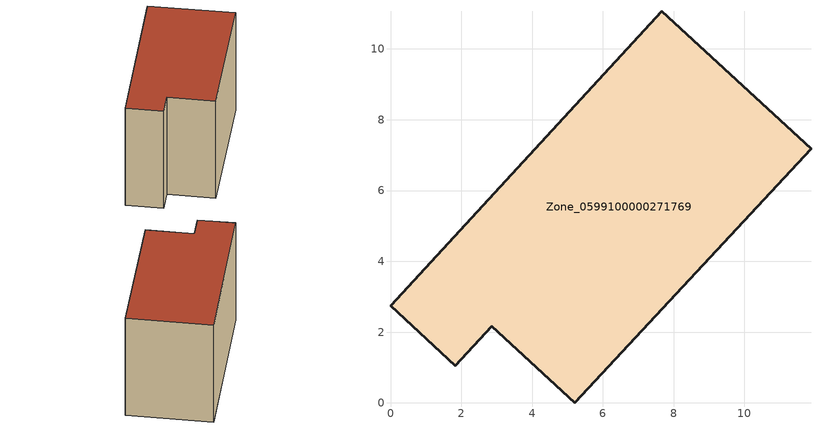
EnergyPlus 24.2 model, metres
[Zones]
Zone_0599100000271769
 floor ground (C_G): 2.86,2.16 1.83,1.05 0,2.75 7.66,11.07 11.88,7.18 5.2,0 z0
 wall outside (C_F): 7.66,11.07 0,2.75 1.83,1.05 2.86,2.16 5.2,0 11.88,7.18 7.66,11.07 z0:7.71
 roof outside (C_R): 5.2,0 11.88,7.18 7.66,11.07 0,2.75 1.83,1.05 2.86,2.16 z7.71
[BUILDING]
Pand.0599100000271769: North Axis=0; Terrain=City; Loads Convergence Tolerance Value=0.04; Temperature Convergence Tolerance Value=0.4; Solar Distribution=FullExterior; Maximum Number of Warmup Days=25; Minimum Number of Warmup Days=1
[Site:Location]
Rotterdam.The.Hague.AP_ZH_NLD Design_Conditions: Latitude=51.96; Longitude=4.45; Time Zone=1; Elevation=-4.5
[SITE:GROUNDTEMPERATURE:BUILDINGSURFACE]
18, 18, 18, 18, 18, 18, 18, 18, 18, 18, 18, 18
[MATERIAL] Thermal Absorptance=0.9; Solar Absorptance=0.7; Visible Absorptance=0.7
Name | Roughness | Thickness | Conductivity | Density | Specific Heat
G.TC.1975-1991 | MediumSmooth | 0.15 | 0.288461 | 540 | 1210
F.TC.1975-1991 | Rough | 0.3 | 0.230769 | 1920 | 840
R.TC.1975-1991 | MediumRough | 0.2 | 0.153846 | 1500 | 1000
[CONSTRUCTION]
C_G: G.TC.1975-1991
C_F: F.TC.1975-1991
C_R: R.TC.1975-1991
[ZONE]
Zone_0599100000271769: Type=1; Multiplier=1; Ceiling Height=Autocalculate; Volume=Autocalculate; Floor Area=autocalculate; Part of Total Floor Area=Yes
[ZONEINFILTRATION:DESIGNFLOWRATE]
Infil_Zone_0599100000271769: Zone or ZoneList or Space or SpaceList=Zone_0599100000271769; Schedule=AlwaysOn; Design Flow Rate Calculation Method=Flow/Area; Flow Rate per Floor Area=0.003; Constant Term Coefficient=1; Temperature Term Coefficient=0; Velocity Term Coefficient=0; Velocity Squared Term Coefficient=0
[HVACTEMPLATE:ZONE:IDEALLOADSAIRSYSTEM]
Zone_0599100000271769: Maximum Heating Supply Air Temperature=50; Minimum Cooling Supply Air Temperature=13; Maximum Heating Supply Air Humidity Ratio=0.0156; Minimum Cooling Supply Air Humidity Ratio=0.0077; Heating Limit=NoLimit; Cooling Limit=NoLimit; Dehumidification Control Type=ConstantSensibleHeatRatio; Cooling Sensible Heat Ratio=0.7; Dehumidification Setpoint=60; Humidification Control Type=None; Humidification Setpoint=30; Outdoor Air Method=None; Outdoor Air Flow Rate per Person=0.00944; Outdoor Air Flow Rate per Zone Floor Area=0; Outdoor Air Flow Rate per Zone=0; Demand Controlled Ventilation Type=None; Outdoor Air Economizer Type=NoEconomizer; Heat Recovery Type=None; Sensible Heat Recovery Effectiveness=0.7; Latent Heat Recovery Effectiveness=0.65
[ZONECONTROL:THERMOSTAT]
ThermostatControl_Zone_0599100000271769: Zone or ZoneList=Zone_0599100000271769; Control Type Schedule=DualSetpointControlType; Control 1=Thermostat_Zone_0599100000271769; Temperature Difference Between Cutout And Setpoint=0
[THERMOSTATSETPOINT:DUALSETPOINT]
Thermostat_Zone_0599100000271769: Heating Setpoint Temperature Schedule=HeatingSetpoint_Zone_0599100000271769; Cooling Setpoint Temperature Schedule=CoolingSetpoint_Zone_0599100000271769
[SCHEDULE:COMPACT]
HeatingSetpoint_Zone_0599100000271769: Through: 12/31, For: AllDays, Until: 24:00, 21
CoolingSetpoint_Zone_0599100000271769: Through: 12/31, For: AllDays, Until: 24:00, 24
DualSetpointControlType: Through: 12/31, For: AllDays, Until: 24:00, 4
AlwaysOn: Through: 12/31, For: AllDays, Until: 24:00, 1
